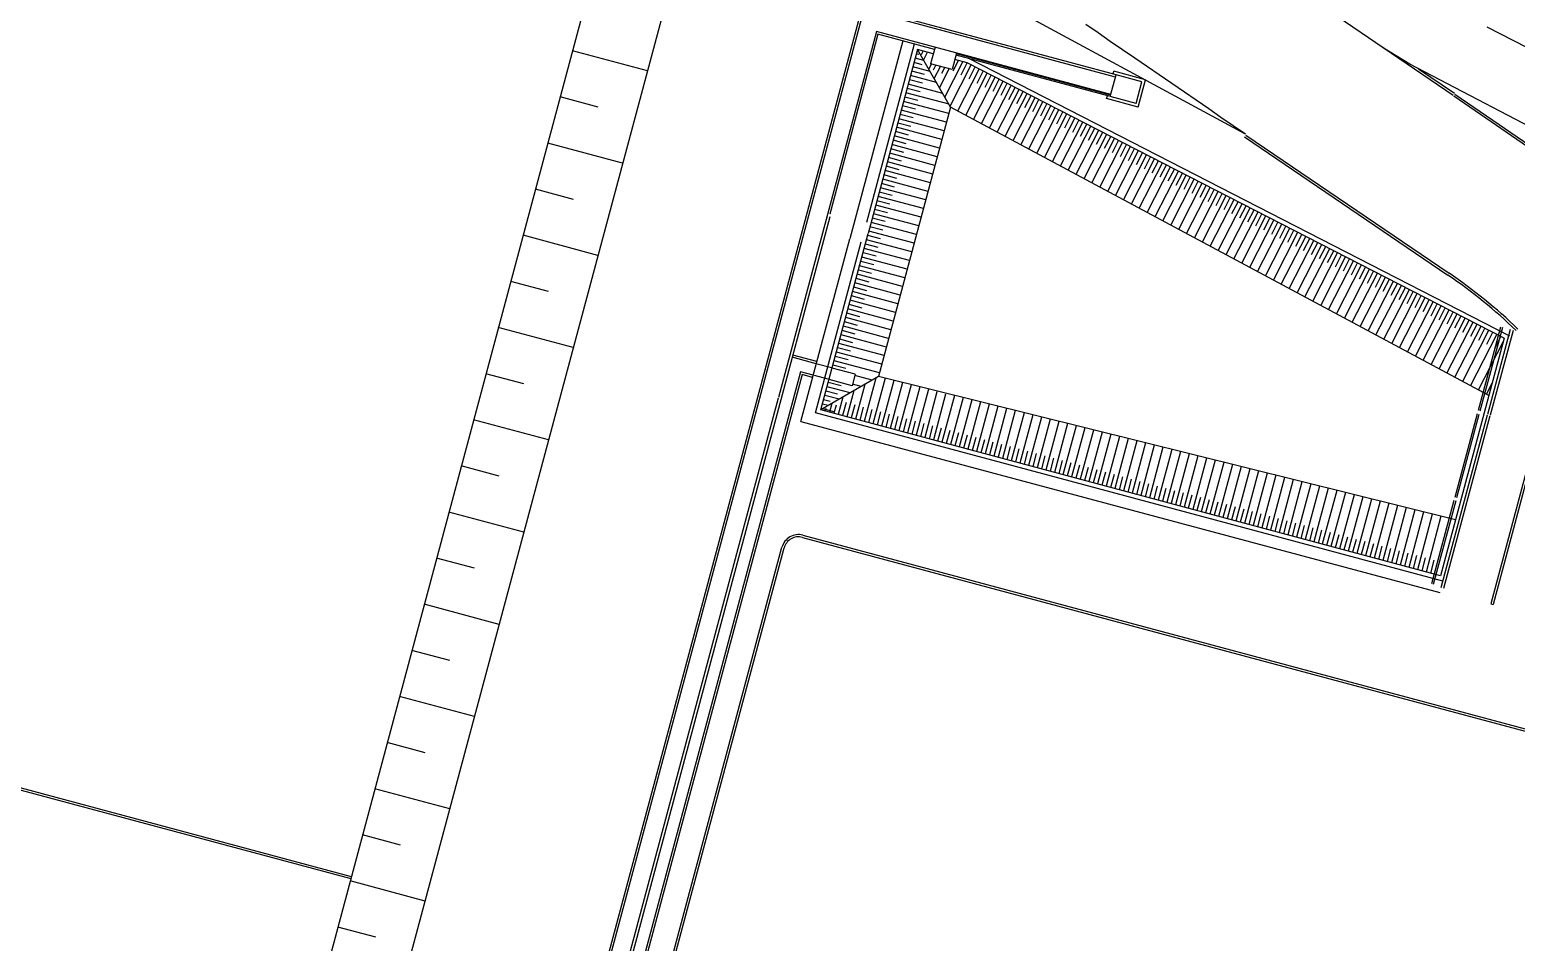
# Model space of a CAD drawing. Header units: millimetres. Extents: x 0 to 42050, y 0 to 29700.
# Drawn here: x 36724 to 37550, y 26886 to 27392 of the extents above; entities that cross this region are included whole.
import ezdxf

# ---------------------------------------------------------------- set-up
doc = ezdxf.new("R2010")
doc.units = ezdxf.units.MM
doc.header["$LTSCALE"] = 50
doc.layers.add('CHAVE', color=8, linetype='Continuous', transparency=0.4)

# ---------------------------------------------------------------- blocks, each defined once
blk = doc.blocks.new('A$C348914f2')
at = {"layer": 'CHAVE'}
for p, q in [((-4488.71, -1686.29), (-4670.9, -2366.26)), ((-4448.87, -1704.09), (-4629.28, -2377.41)), ((-4150.41, -1865.65), (-4448.87, -1704.09)), ((-4363.4, -1794.9), (-4526.41, -2403.26)), ((-4362.52, -1796.42), (-4419.64, -2009.59)), ((-4222.37, -1832.69), (-4363.4, -1794.9)), ((-4222.69, -1833.89), (-4362.52, -1796.42)), ((-4103.53, -1797.34), (-4035, -1843.91)), ((-4232.37, -1809.37), (-4239.2, -1804.68)), ((-4355.49, -1808.6), (-4409.94, -2011.79)), ((-4354.61, -1810.12), (-4381.41, -1910.11)), ((-4340.84, -1813.81), (-4370.28, -1923.69)), ((-4334.43, -1815.53), (-4361, -1914.7)), ((-4225.26, -1843.49), (-4355.49, -1808.6)), ((-4323.23, -1818.53), (-4354.61, -1810.12)), ((-4225.54, -1814.06), (-4232.37, -1809.37)), ((-4218.71, -1818.75), (-4225.54, -1814.06)), ((-4482.73, -1830.47), (-4524.35, -1819.32)), ((-4332.67, -1818.57), (-4360.04, -1920.69)), ((-4323.87, -1820.93), (-4332.67, -1818.57)), ((-4314.26, -1850.54), (-4332.67, -1818.57)), ((-4332.26, -1819.28), (-4331.99, -1818.76)), ((-4330.51, -1821.31), (-4329.54, -1819.41)), ((-4329.31, -1824.42), (-4327.08, -1820.07)), ((-4312.81, -1830.38), (-4309.89, -1824.68)), ((-4305.06, -1825.97), (-4311.87, -1824.15)), ((-4226.16, -1844.54), (-4311.22, -1821.75)), ((-4225.37, -1843.89), (-4311.01, -1820.95)), ((-4003.55, -1977.69), (-4304.18, -1823.63)), ((-4211.88, -1823.44), (-4218.71, -1818.75)), ((-4170.9, -1851.58), (-4211.88, -1823.44)), ((-4326.35, -1829.55), (-4324.88, -1826.67)), ((-4313.37, -1829.75), (-4325.37, -1826.54)), ((-4323.74, -1829.89), (-4322.42, -1827.33)), ((-4323.4, -1834.68), (-4319.96, -1827.98)), ((-4320.44, -1839.82), (-4315.05, -1829.3)), ((-4319.05, -1831.65), (-4317.51, -1828.64)), ((-4317.48, -1844.95), (-4307.43, -1825.34)), ((-4314.53, -1850.08), (-4302.77, -1827.14)), ((-4310.27, -1852.68), (-4298.35, -1829.41)), ((-4308.39, -1832.65), (-4304.99, -1826.01)), ((-4305.89, -1855.03), (-4293.93, -1831.68)), ((-4006.75, -1978.82), (-4305.06, -1825.97)), ((-4303.96, -1834.91), (-4300.56, -1828.28)), ((-4299.54, -1837.18), (-4296.14, -1830.54)), ((-4295.11, -1839.45), (-4291.71, -1832.81)), ((-4225.58, -1844.69), (-4222.37, -1832.69)), ((-4223.97, -1832.26), (-4223.54, -1830.66)), ((-4205.93, -1835.38), (-4223.54, -1830.66)), ((-4207.96, -1836.55), (-4222.37, -1832.69)), ((-4054.38, -1829.24), (-4034.3, -1842.89)), ((-4301.51, -1857.38), (-4289.5, -1833.95)), ((-4297.12, -1859.72), (-4285.08, -1836.21)), ((-4292.74, -1862.07), (-4280.65, -1838.48)), ((-4290.69, -1841.72), (-4287.29, -1835.08)), ((-4288.36, -1864.42), (-4276.23, -1840.75)), ((-4286.26, -1843.98), (-4282.86, -1837.35)), ((-4281.84, -1846.25), (-4278.44, -1839.61)), ((-4211.18, -1848.55), (-4207.96, -1836.55)), ((-4210.01, -1850.58), (-4205.93, -1835.38)), ((-4510.12, -1850.58), (-4531.21, -1844.93)), ((-4283.97, -1866.77), (-4271.8, -1843.01)), ((-4279.59, -1869.11), (-4267.38, -1845.28)), ((-4277.42, -1848.52), (-4274.01, -1841.88)), ((-4275.21, -1871.46), (-4262.95, -1847.55)), ((-4272.99, -1850.78), (-4269.59, -1844.15)), ((-4270.82, -1873.81), (-4258.53, -1849.81)), ((-4268.57, -1853.05), (-4265.17, -1846.41)), ((-4264.14, -1855.32), (-4260.74, -1848.68)), ((-4227.61, -1845.87), (-4227.19, -1844.27)), ((-4210.01, -1850.58), (-4227.61, -1845.87)), ((-4211.18, -1848.55), (-4225.58, -1844.69)), ((-4034.79, -1844.34), (-3907.47, -1931.78)), ((-4034.09, -1843.32), (-3906.39, -1931.01)), ((-4314.26, -1850.54), (-4354.37, -2000.24)), ((-4015.28, -2010.66), (-4314.26, -1850.54)), ((-4266.44, -1876.16), (-4254.1, -1852.08)), ((-4262.06, -1878.5), (-4249.68, -1854.35)), ((-4259.72, -1857.59), (-4256.32, -1850.95)), ((-4257.67, -1880.85), (-4245.25, -1856.62)), ((-4255.29, -1859.85), (-4251.89, -1853.22)), ((-4250.87, -1862.12), (-4247.47, -1855.48)), ((-4246.44, -1864.39), (-4243.04, -1857.75)), ((-4164.07, -1856.27), (-4170.9, -1851.58)), ((-4157.24, -1860.96), (-4164.07, -1856.27)), ((-4253.29, -1883.2), (-4240.83, -1858.88)), ((-4248.9, -1885.55), (-4236.41, -1861.15)), ((-4244.52, -1887.89), (-4231.98, -1863.42)), ((-4242.02, -1866.65), (-4238.62, -1860.02)), ((-4240.14, -1890.24), (-4227.56, -1865.68)), ((-4237.59, -1868.92), (-4234.19, -1862.28)), ((-4233.17, -1871.19), (-4229.77, -1864.55)), ((-4150.41, -1865.65), (-4157.24, -1860.96)), ((-4150.23, -1866.07), (-4037.34, -1942.8)), ((-4496.46, -1881.7), (-4538.08, -1870.54)), ((-4235.75, -1892.59), (-4223.13, -1867.95)), ((-4231.37, -1894.94), (-4218.71, -1870.22)), ((-4228.74, -1873.45), (-4225.34, -1866.82)), ((-4226.99, -1897.28), (-4214.28, -1872.49)), ((-4224.32, -1875.72), (-4220.92, -1869.08)), ((-4219.89, -1877.99), (-4216.49, -1871.35)), ((-4215.47, -1880.26), (-4212.07, -1873.62)), ((-4150.93, -1867.1), (-4038.03, -1943.83)), ((-4222.6, -1899.63), (-4209.86, -1874.75)), ((-4218.22, -1901.98), (-4205.43, -1877.02)), ((-4213.84, -1904.33), (-4201.01, -1879.29)), ((-4211.05, -1882.52), (-4207.65, -1875.89)), ((-4209.45, -1906.67), (-4196.58, -1881.55)), ((-4206.62, -1884.79), (-4203.22, -1878.15)), ((-4202.2, -1887.06), (-4198.8, -1880.42)), ((-4197.77, -1889.32), (-4194.37, -1882.69)), ((-4205.07, -1909.02), (-4192.16, -1883.82)), ((-4200.69, -1911.37), (-4187.73, -1886.09)), ((-4196.3, -1913.72), (-4183.31, -1888.35)), ((-4193.35, -1891.59), (-4189.95, -1884.95)), ((-4191.92, -1916.06), (-4178.88, -1890.62)), ((-4188.92, -1893.86), (-4185.52, -1887.22)), ((-4184.5, -1896.13), (-4181.1, -1889.49)), ((-4523.85, -1901.81), (-4544.94, -1896.16)), ((-4187.54, -1918.41), (-4174.46, -1892.89)), ((-4183.15, -1920.76), (-4170.04, -1895.16)), ((-4180.07, -1898.39), (-4176.67, -1891.76)), ((-4178.77, -1923.11), (-4165.61, -1897.42)), ((-4175.65, -1900.66), (-4172.25, -1894.02)), ((-4171.22, -1902.93), (-4167.82, -1896.29)), ((-4166.8, -1905.19), (-4163.4, -1898.56)), ((-4174.39, -1925.45), (-4161.19, -1899.69)), ((-4170, -1927.8), (-4156.76, -1901.96)), ((-4165.62, -1930.15), (-4152.34, -1904.22)), ((-4162.37, -1907.46), (-4158.97, -1900.82)), ((-4161.24, -1932.5), (-4147.91, -1906.49)), ((-4157.95, -1909.73), (-4154.55, -1903.09)), ((-4153.53, -1911.99), (-4150.12, -1905.36)), ((-4149.1, -1914.26), (-4145.7, -1907.62)), ((-4381.33, -1911.42), (-4520.01, -2428.99)), ((-4156.85, -1934.84), (-4143.49, -1908.76)), ((-4152.47, -1937.19), (-4139.06, -1911.03)), ((-4148.09, -1939.54), (-4134.64, -1913.29)), ((-4144.68, -1916.53), (-4141.28, -1909.89)), ((-4143.7, -1941.89), (-4130.21, -1915.56)), ((-4140.25, -1918.8), (-4136.85, -1912.16)), ((-4135.83, -1921.06), (-4132.43, -1914.43)), ((-4510.18, -1932.92), (-4551.8, -1921.77)), ((-4397.45, -2025.11), (-4370.28, -1923.69)), ((-4139.32, -1944.23), (-4125.79, -1917.83)), ((-4134.94, -1946.58), (-4121.36, -1920.09)), ((-4131.4, -1923.33), (-4128, -1916.69)), ((-4130.55, -1948.93), (-4116.94, -1922.36)), ((-4126.98, -1925.6), (-4123.58, -1918.96)), ((-4122.55, -1927.86), (-4119.15, -1921.23)), ((-4118.13, -1930.13), (-4114.73, -1923.49)), ((-4126.17, -1951.28), (-4112.52, -1924.63)), ((-4121.79, -1953.62), (-4108.09, -1926.9)), ((-4117.4, -1955.97), (-4103.67, -1929.16)), ((-4113.7, -1932.4), (-4110.3, -1925.76)), ((-4113.02, -1958.32), (-4099.24, -1931.43)), ((-4109.28, -1934.67), (-4105.88, -1928.03)), ((-4104.85, -1936.93), (-4101.45, -1930.3)), ((-4108.64, -1960.67), (-4094.82, -1933.7)), ((-4104.25, -1963.01), (-4090.39, -1935.96)), ((-4100.43, -1939.2), (-4097.03, -1932.56)), ((-4099.87, -1965.36), (-4085.97, -1938.23)), ((-4096.01, -1941.47), (-4092.6, -1934.83)), ((-4095.49, -1967.71), (-4081.54, -1940.5)), ((-4091.58, -1943.73), (-4088.18, -1937.1)), ((-4087.16, -1946), (-4083.76, -1939.36)), ((-4537.57, -1953.03), (-4558.66, -1947.38)), ((-4091.1, -1970.06), (-4077.12, -1942.76)), ((-4086.72, -1972.4), (-4072.69, -1945.03)), ((-4082.73, -1948.27), (-4079.33, -1941.63)), ((-4082.34, -1974.75), (-4068.27, -1947.3)), ((-4078.31, -1950.53), (-4074.91, -1943.9)), ((-4073.88, -1952.8), (-4070.48, -1946.17)), ((-4069.46, -1955.07), (-4066.06, -1948.43)), ((-4077.95, -1977.1), (-4063.84, -1949.57)), ((-4073.57, -1979.45), (-4059.42, -1951.83)), ((-4069.18, -1981.79), (-4055, -1954.1)), ((-4065.03, -1957.34), (-4061.63, -1950.7)), ((-4064.8, -1984.14), (-4050.57, -1956.37)), ((-4060.61, -1959.6), (-4057.21, -1952.97)), ((-4056.18, -1961.87), (-4052.78, -1955.23)), ((-4060.42, -1986.49), (-4046.15, -1958.63)), ((-4056.03, -1988.84), (-4041.72, -1960.9)), ((-4051.76, -1964.14), (-4048.36, -1957.5)), ((-4051.65, -1991.18), (-4037.3, -1963.17)), ((-4047.33, -1966.4), (-4043.93, -1959.77)), ((-4047.27, -1993.53), (-4032.87, -1965.44)), ((-4042.91, -1968.67), (-4039.51, -1962.03)), ((-4038.48, -1970.94), (-4035.08, -1964.3)), ((-4523.91, -1984.14), (-4565.53, -1972.99)), ((-4042.88, -1995.88), (-4028.45, -1967.7)), ((-4038.5, -1998.23), (-4024.02, -1969.97)), ((-4034.12, -2000.57), (-4019.6, -1972.24)), ((-4034.06, -1973.21), (-4030.66, -1966.57)), ((-4029.64, -1975.47), (-4026.24, -1968.84)), ((-4025.21, -1977.74), (-4021.81, -1971.1)), ((-4008.71, -1972.72), (-4021.15, -2019.14)), ((-4020.79, -1980.01), (-4017.39, -1973.37)), ((-4007.75, -1972.98), (-4020.19, -2019.4)), ((-4029.67, -2002.8), (-4015.17, -1974.5)), ((-4025.35, -2005.27), (-4010.75, -1976.77)), ((-4020.97, -2007.62), (-4007.33, -1981)), ((-4016.36, -1982.27), (-4012.96, -1975.64)), ((-4003.41, -1974.14), (-4016.04, -2021.28)), ((-4001.81, -1974.57), (-4014.44, -2021.71)), ((-4011.94, -1984.54), (-4008.54, -1977.9)), ((-4388.87, -1993.1), (-4402.25, -1989.51)), ((-4388.55, -1991.9), (-4401.93, -1988.31)), ((-4397.57, -1997.63), (-4513.61, -2430.71)), ((-4390.59, -1999.5), (-4397.57, -1997.63)), ((-4380.47, -1995.35), (-4388.37, -1993.23)), ((-4367.26, -1998.89), (-4380.07, -1995.45)), ((-4551.3, -2004.25), (-4572.39, -1998.6)), ((-4396.69, -1999.15), (-4513.27, -2434.23)), ((-4390.91, -2000.7), (-4396.69, -1999.15)), ((-4382.33, -2001.71), (-4389.96, -1999.67)), ((-4354.37, -2000.24), (-4386.29, -2018.67)), ((-4368.98, -2005.29), (-4381.79, -2001.86)), ((-4367.26, -1998.89), (-4368.98, -2005.29)), ((-4033.79, -2079.77), (-4354.37, -2000.24)), ((-4016.58, -2009.96), (-4013.45, -2003.85)), ((-4419.64, -2009.59), (-4525.21, -2403.58)), ((-4410.04, -2012.16), (-4515.61, -2406.15)), ((-4042.13, -2110.88), (-4386.29, -2018.67)), ((-4041.78, -2117.33), (-4016.09, -2021.44)), ((-4040.18, -2117.76), (-4014.49, -2021.87)), ((-4034.02, -2067.16), (-4021.58, -2020.74)), ((-4033.06, -2067.42), (-4020.62, -2021)), ((-4537.63, -2035.37), (-4579.25, -2024.21)), ((-4397.45, -2025.11), (-4042.55, -2120.21)), ((-3986.49, -2023.36), (-4014.1, -2126.41)), ((-3985.29, -2023.68), (-4012.9, -2126.73)), ((-4565.02, -2055.48), (-4586.12, -2049.83)), ((-4046.89, -2115.18), (-4034.45, -2068.76)), ((-4045.93, -2115.44), (-4033.49, -2069.02)), ((-4551.36, -2086.59), (-4592.98, -2075.44)), ((-4396.27, -2088.3), (-3958.99, -2205.47)), ((-4477.28, -2353.8), (-4407.94, -2095.03)), ((-4476.08, -2354.12), (-4406.74, -2095.36)), ((-4396.59, -2089.5), (-3959.31, -2206.67)), ((-4578.75, -2106.7), (-4599.84, -2101.05)), ((-5269.59, -2112.33), (-4647.53, -2279.02)), ((-5269.27, -2111.13), (-4647.21, -2277.82)), ((-4565.08, -2137.81), (-4606.7, -2126.66)), ((-4014.1, -2126.41), (-4012.9, -2126.73)), ((-4592.47, -2157.93), (-4613.57, -2152.27)), ((-4592.47, -2157.93), (-4613.57, -2152.27)), ((-4578.81, -2189.04), (-4620.43, -2177.89)), ((-4578.81, -2189.04), (-4620.43, -2177.89)), ((-4606.2, -2209.15), (-4627.29, -2203.5)), ((-4592.54, -2240.26), (-4634.15, -2229.11)), ((-4619.92, -2260.37), (-4641.02, -2254.72)), ((-4606.26, -2291.48), (-4647.88, -2280.33)), ((-4633.65, -2311.6), (-4654.74, -2305.94))]:
    blk.add_line(p, q, dxfattribs=at)
at = {"layer": 'CHAVE', "flags": 128}
for points in [[(-3462.8, -2044.66), (-3484.11, -2028.15), (-3559.98, -1960.23), (-3592.92, -1935), (-3608.33, -1925.59), (-3624.61, -1918.83), (-3641.11, -1913.92), (-3656.28, -1911.39), (-3675.82, -1910.41), (-3742.92, -1913.34), (-3772.39, -1911.2), (-3791.17, -1907.83), (-3813.99, -1901.72), (-3840.68, -1892.58), (-3890.4, -1870.65), (-4016.23, -1806.17)], [(-4329.16, -1824.66), (-4333.96, -1823.38)], [(-4331.86, -1821.36), (-4333.32, -1820.97)], [(-4322.91, -1817.33), (-4325.37, -1826.54)], [(-4310.9, -1820.55), (-4313.37, -1829.75)], [(-3447.97, -2111.95), (-3496.04, -2081.96), (-3525.39, -2060), (-3596.76, -1993.48), (-3617.66, -1976.23), (-3643.96, -1961.37), (-3657.49, -1957.05), (-3671.06, -1954.96), (-3692.38, -1954.19), (-3758.9, -1957.36), (-3781.72, -1955.61), (-3805.08, -1951.61), (-3825.24, -1946.26), (-3847.78, -1938.28), (-3894.65, -1916.33), (-3971.14, -1872.61), (-4059.23, -1826.72), (-4074.33, -1817.39)], [(-4322.13, -1836.84), (-4336.53, -1832.98)], [(-4328.69, -1832.51), (-4335.89, -1830.58)], [(-4325.64, -1830.75), (-4335.25, -1828.18)], [(-4330.05, -1827), (-4334.6, -1825.78)], [(-4331.26, -1842.11), (-4338.46, -1840.18)], [(-4318.61, -1842.93), (-4337.82, -1837.78)], [(-4329.97, -1837.31), (-4337.18, -1835.38)], [(-4333.84, -1851.72), (-4341.04, -1849.79)], [(-4315.22, -1854.13), (-4340.4, -1847.39)], [(-4332.55, -1846.92), (-4339.75, -1844.99)], [(-4315.15, -1849), (-4339.11, -1842.58)], [(-4317.8, -1863.74), (-4342.97, -1856.99)], [(-4335.12, -1856.52), (-4342.33, -1854.59)], [(-4316.51, -1858.93), (-4341.68, -1852.19)], [(-4337.7, -1866.12), (-4344.9, -1864.19)], [(-4319.08, -1868.54), (-4344.26, -1861.79)], [(-4336.41, -1861.32), (-4343.61, -1859.39)], [(-4340.27, -1875.73), (-4347.47, -1873.8)], [(-4321.66, -1878.14), (-4346.83, -1871.4)], [(-4338.98, -1870.93), (-4346.19, -1869)], [(-4320.37, -1873.34), (-4345.54, -1866.6)], [(-4324.23, -1887.75), (-4349.4, -1881)], [(-4341.56, -1880.53), (-4348.76, -1878.6)], [(-4322.94, -1882.94), (-4348.12, -1876.2)], [(-4326.8, -1897.35), (-4351.98, -1890.61)], [(-4344.13, -1890.14), (-4351.33, -1888.21)], [(-4325.52, -1892.55), (-4350.69, -1885.8)], [(-4342.84, -1885.33), (-4350.05, -1883.4)], [(-4346.7, -1899.74), (-4353.91, -1897.81)], [(-4328.09, -1902.15), (-4353.26, -1895.41)], [(-4345.42, -1894.94), (-4352.62, -1893.01)], [(-4349.28, -1909.34), (-4356.48, -1907.41)], [(-4330.66, -1911.76), (-4355.84, -1905.01)], [(-4347.99, -1904.54), (-4355.19, -1902.61)], [(-4329.38, -1906.96), (-4354.55, -1900.21)], [(-4333.24, -1921.36), (-4358.41, -1914.62)], [(-4350.56, -1914.15), (-4357.77, -1912.22)], [(-4331.95, -1916.56), (-4357.12, -1909.82)], [(-4386.29, -2018.67), (-4360.04, -1920.69)], [(-4353.14, -1923.75), (-4360.34, -1921.82)], [(-4334.52, -1926.16), (-4359.7, -1919.42)], [(-4351.85, -1918.95), (-4359.05, -1917.02)], [(-4040.84, -2113.8), (-4389.33, -2020.42), (-4363.87, -1925.41)], [(-4355.71, -1933.36), (-4362.91, -1931.43)], [(-4337.1, -1935.77), (-4362.27, -1929.02)], [(-4354.42, -1928.55), (-4361.63, -1926.62)], [(-4335.81, -1930.97), (-4360.98, -1924.22)], [(-4339.67, -1945.37), (-4364.84, -1938.63)], [(-4357, -1938.16), (-4364.2, -1936.23)], [(-4338.39, -1940.57), (-4363.56, -1933.83)], [(-4342.25, -1954.98), (-4367.42, -1948.23)], [(-4359.57, -1947.76), (-4366.77, -1945.83)], [(-4340.96, -1950.18), (-4366.13, -1943.43)], [(-4358.28, -1942.96), (-4365.49, -1941.03)], [(-4362.14, -1957.37), (-4369.35, -1955.44)], [(-4343.53, -1959.78), (-4368.7, -1953.04)], [(-4360.86, -1952.56), (-4368.06, -1950.63)], [(-4364.72, -1966.97), (-4371.92, -1965.04)], [(-4346.11, -1969.38), (-4371.28, -1962.64)], [(-4363.43, -1962.17), (-4370.63, -1960.24)], [(-4344.82, -1964.58), (-4369.99, -1957.84)], [(-4348.68, -1978.99), (-4373.85, -1972.24)], [(-4366, -1971.77), (-4373.21, -1969.84)], [(-4347.39, -1974.19), (-4372.56, -1967.44)], [(-4351.25, -1988.59), (-4376.42, -1981.85)], [(-4368.58, -1981.38), (-4375.78, -1979.45)], [(-4349.97, -1983.79), (-4375.14, -1977.05)], [(-4367.29, -1976.58), (-4374.49, -1974.65)], [(-4006.75, -1978.82), (-4042.13, -2110.88)], [(-4371.15, -1990.98), (-4378.35, -1989.05)], [(-4352.54, -1993.4), (-4377.71, -1986.65)], [(-4369.86, -1986.18), (-4377.07, -1984.25)], [(-4372.44, -1995.78), (-4379.64, -1993.85)], [(-4353.83, -1998.2), (-4379, -1991.45)], [(-4370.05, -2009.29), (-4382.86, -2005.86)], [(-4375.01, -2005.39), (-4382.21, -2003.46)], [(-4363.96, -2005.78), (-4368.77, -2004.49)], [(-4357.87, -2002.26), (-4367.48, -1999.69)], [(-4361.93, -2004.6), (-4367.08, -2023.81)], [(-4355.84, -2001.09), (-4362.28, -2025.1)], [(-4350.71, -2001.15), (-4357.48, -2026.39)], [(-4345.89, -2002.34), (-4352.67, -2027.67)], [(-4341.06, -2003.54), (-4347.87, -2028.96)], [(-4336.23, -2004.74), (-4343.07, -2030.25)], [(-4331.41, -2005.94), (-4338.27, -2031.53)], [(-4381.21, -2014.02), (-4384.79, -2013.06)], [(-4376.14, -2012.81), (-4384.14, -2010.66)], [(-4377.13, -2009.97), (-4383.5, -2008.26)], [(-4374.11, -2011.63), (-4376.68, -2021.24)], [(-4372.35, -2014.68), (-4374.28, -2021.88)], [(-4368.02, -2008.12), (-4371.88, -2022.53)], [(-4326.58, -2007.13), (-4333.46, -2032.82)], [(-4321.85, -2008.69), (-4328.66, -2034.11)], [(-4317.03, -2009.89), (-4323.86, -2035.39)], [(-4312.1, -2010.73), (-4319.06, -2036.68)], [(-4307.28, -2011.92), (-4314.26, -2037.97)], [(-4302.45, -2013.12), (-4309.45, -2039.25)], [(-4297.63, -2014.32), (-4304.65, -2040.54)], [(-4378.87, -2019.8), (-4386.07, -2017.87)], [(-4382.23, -2016.32), (-4385.43, -2015.46)], [(-4383.5, -2017.86), (-4383.89, -2019.31)], [(-4380.2, -2015.15), (-4381.49, -2019.95)], [(-4377.87, -2016.04), (-4379.09, -2020.6)], [(-4367.55, -2015.97), (-4369.48, -2023.17)], [(-4362.75, -2017.25), (-4364.68, -2024.46)], [(-4357.95, -2018.54), (-4359.88, -2025.74)], [(-4353.14, -2019.83), (-4355.07, -2027.03)], [(-4348.34, -2021.11), (-4350.27, -2028.32)], [(-4343.54, -2022.4), (-4345.47, -2029.6)], [(-4292.8, -2015.51), (-4299.85, -2041.83)], [(-4287.97, -2016.71), (-4295.05, -2043.11)], [(-4283.15, -2017.91), (-4290.25, -2044.4)], [(-4278.32, -2019.11), (-4285.44, -2045.69)], [(-4273.49, -2020.3), (-4280.64, -2046.97)], [(-4268.67, -2021.5), (-4275.84, -2048.26)], [(-4263.84, -2022.7), (-4271.04, -2049.55)], [(-4338.74, -2023.69), (-4340.67, -2030.89)], [(-4333.94, -2024.97), (-4335.87, -2032.18)], [(-4329.13, -2026.26), (-4331.06, -2033.46)], [(-4324.33, -2027.55), (-4326.26, -2034.75)], [(-4319.53, -2028.83), (-4321.46, -2036.04)], [(-4314.73, -2030.12), (-4316.66, -2037.32)], [(-4309.92, -2031.41), (-4311.86, -2038.61)], [(-4259.02, -2023.9), (-4266.23, -2050.83)], [(-4254.19, -2025.09), (-4261.43, -2052.12)], [(-4249.36, -2026.29), (-4256.63, -2053.41)], [(-4244.54, -2027.49), (-4251.83, -2054.69)], [(-4239.71, -2028.69), (-4247.03, -2055.98)], [(-4234.89, -2029.88), (-4242.22, -2057.27)], [(-4230.06, -2031.08), (-4237.42, -2058.55)], [(-4305.12, -2032.69), (-4307.05, -2039.9)], [(-4300.32, -2033.98), (-4302.25, -2041.18)], [(-4295.52, -2035.27), (-4297.45, -2042.47)], [(-4290.72, -2036.55), (-4292.65, -2043.76)], [(-4285.91, -2037.84), (-4287.84, -2045.04)], [(-4281.11, -2039.13), (-4283.04, -2046.33)], [(-4225.23, -2032.28), (-4232.62, -2059.84)], [(-4220.41, -2033.47), (-4227.82, -2061.13)], [(-4215.58, -2034.67), (-4223.01, -2062.42)], [(-4210.75, -2035.87), (-4218.21, -2063.7)], [(-4205.93, -2037.07), (-4213.41, -2064.99)], [(-4201.1, -2038.26), (-4208.61, -2066.28)], [(-4196.28, -2039.46), (-4203.81, -2067.56)], [(-4276.31, -2040.41), (-4278.24, -2047.62)], [(-4271.51, -2041.7), (-4273.44, -2048.9)], [(-4266.7, -2042.99), (-4268.64, -2050.19)], [(-4261.9, -2044.27), (-4263.83, -2051.48)], [(-4257.1, -2045.56), (-4259.03, -2052.76)], [(-4252.3, -2046.85), (-4254.23, -2054.05)], [(-4191.45, -2040.66), (-4199, -2068.85)], [(-4186.62, -2041.86), (-4194.2, -2070.14)], [(-4181.8, -2043.05), (-4189.4, -2071.42)], [(-4176.97, -2044.25), (-4184.6, -2072.71)], [(-4172.14, -2045.45), (-4179.79, -2074)], [(-4167.32, -2046.65), (-4174.99, -2075.28)], [(-4162.49, -2047.84), (-4170.19, -2076.57)], [(-4247.5, -2048.13), (-4249.43, -2055.34)], [(-4242.69, -2049.42), (-4244.62, -2056.62)], [(-4237.89, -2050.71), (-4239.82, -2057.91)], [(-4233.09, -2051.99), (-4235.02, -2059.2)], [(-4228.29, -2053.28), (-4230.22, -2060.48)], [(-4223.49, -2054.57), (-4225.42, -2061.77)], [(-4218.68, -2055.86), (-4220.61, -2063.06)], [(-4157.67, -2049.04), (-4165.39, -2077.86)], [(-4152.84, -2050.24), (-4160.59, -2079.14)], [(-4148.01, -2051.43), (-4155.78, -2080.43)], [(-4143.19, -2052.63), (-4150.98, -2081.72)], [(-4138.36, -2053.83), (-4146.18, -2083)], [(-4133.54, -2055.03), (-4141.38, -2084.29)], [(-4128.71, -2056.22), (-4136.57, -2085.58)], [(-4213.88, -2057.14), (-4215.81, -2064.35)], [(-4209.08, -2058.43), (-4211.01, -2065.63)], [(-4204.28, -2059.72), (-4206.21, -2066.92)], [(-4199.47, -2061), (-4201.4, -2068.21)], [(-4194.67, -2062.29), (-4196.6, -2069.49)], [(-4189.87, -2063.58), (-4191.8, -2070.78)], [(-4123.88, -2057.42), (-4131.77, -2086.86)], [(-4119.06, -2058.62), (-4126.97, -2088.15)], [(-4114.23, -2059.82), (-4122.17, -2089.44)], [(-4109.4, -2061.01), (-4117.37, -2090.72)], [(-4104.58, -2062.21), (-4112.56, -2092.01)], [(-4099.75, -2063.41), (-4107.76, -2093.3)], [(-4185.07, -2064.86), (-4187, -2072.07)], [(-4180.27, -2066.15), (-4182.2, -2073.35)], [(-4175.46, -2067.44), (-4177.39, -2074.64)], [(-4170.66, -2068.72), (-4172.59, -2075.93)], [(-4165.86, -2070.01), (-4167.79, -2077.21)], [(-4161.06, -2071.3), (-4162.99, -2078.5)], [(-4156.25, -2072.58), (-4158.18, -2079.79)], [(-4094.93, -2064.61), (-4102.96, -2094.58)], [(-4090.1, -2065.8), (-4098.16, -2095.87)], [(-4085.27, -2067), (-4093.35, -2097.16)], [(-4080.45, -2068.2), (-4088.55, -2098.44)], [(-4075.62, -2069.39), (-4083.75, -2099.73)], [(-4070.8, -2070.59), (-4078.95, -2101.02)], [(-4065.97, -2071.79), (-4074.15, -2102.3)], [(-4151.45, -2073.87), (-4153.38, -2081.07)], [(-4146.65, -2075.16), (-4148.58, -2082.36)], [(-4141.85, -2076.44), (-4143.78, -2083.65)], [(-4137.05, -2077.73), (-4138.98, -2084.93)], [(-4132.24, -2079.02), (-4134.17, -2086.22)], [(-4127.44, -2080.3), (-4129.37, -2087.51)], [(-4061.14, -2072.99), (-4069.34, -2103.59)], [(-4056.32, -2074.18), (-4064.54, -2104.88)], [(-4051.49, -2075.38), (-4059.74, -2106.16)], [(-4046.68, -2076.64), (-4054.94, -2107.45)], [(-4041.84, -2077.78), (-4050.13, -2108.74)], [(-4122.64, -2081.59), (-4124.57, -2088.79)], [(-4117.84, -2082.88), (-4119.77, -2090.08)], [(-4113.03, -2084.16), (-4114.96, -2091.37)], [(-4108.23, -2085.45), (-4110.16, -2092.65)], [(-4103.43, -2086.74), (-4105.36, -2093.94)], [(-4098.63, -2088.02), (-4100.56, -2095.23)], [(-4093.83, -2089.31), (-4095.76, -2096.51)], [(-4089.02, -2090.6), (-4090.95, -2097.8)], [(-4084.22, -2091.88), (-4086.15, -2099.09)], [(-4079.42, -2093.17), (-4081.35, -2100.37)], [(-4074.62, -2094.46), (-4076.55, -2101.66)], [(-4069.81, -2095.74), (-4071.74, -2102.95)], [(-4065.01, -2097.03), (-4066.94, -2104.23)], [(-4060.21, -2098.32), (-4062.14, -2105.52)], [(-4055.41, -2099.6), (-4057.34, -2106.81)], [(-4050.61, -2100.89), (-4052.54, -2108.09)], [(-4045.8, -2102.18), (-4047.73, -2109.38)]]:
    blk.add_lwpolyline(points, dxfattribs=at)
at = {"layer": 'CHAVE'}
for centre, radius, start, end in [((-4200.36, -2182.65), 288.77, 46.06862, 55.7984), ((-4200.36, -2182.65), 290.01, 46.06862, 55.7984), ((-4398.74, -2097.5), 9.53, 74.99992, 164.99994), ((-4398.74, -2097.5), 8.29, 74.99992, 164.99994)]:
    blk.add_arc(centre, radius, start, end, dxfattribs=at)

msp = doc.modelspace()

# ---------------------------------------------------------------- block references
msp.add_blockref('A$C348914f2', (41550, 29200))

doc.saveas('drawing.dxf')
